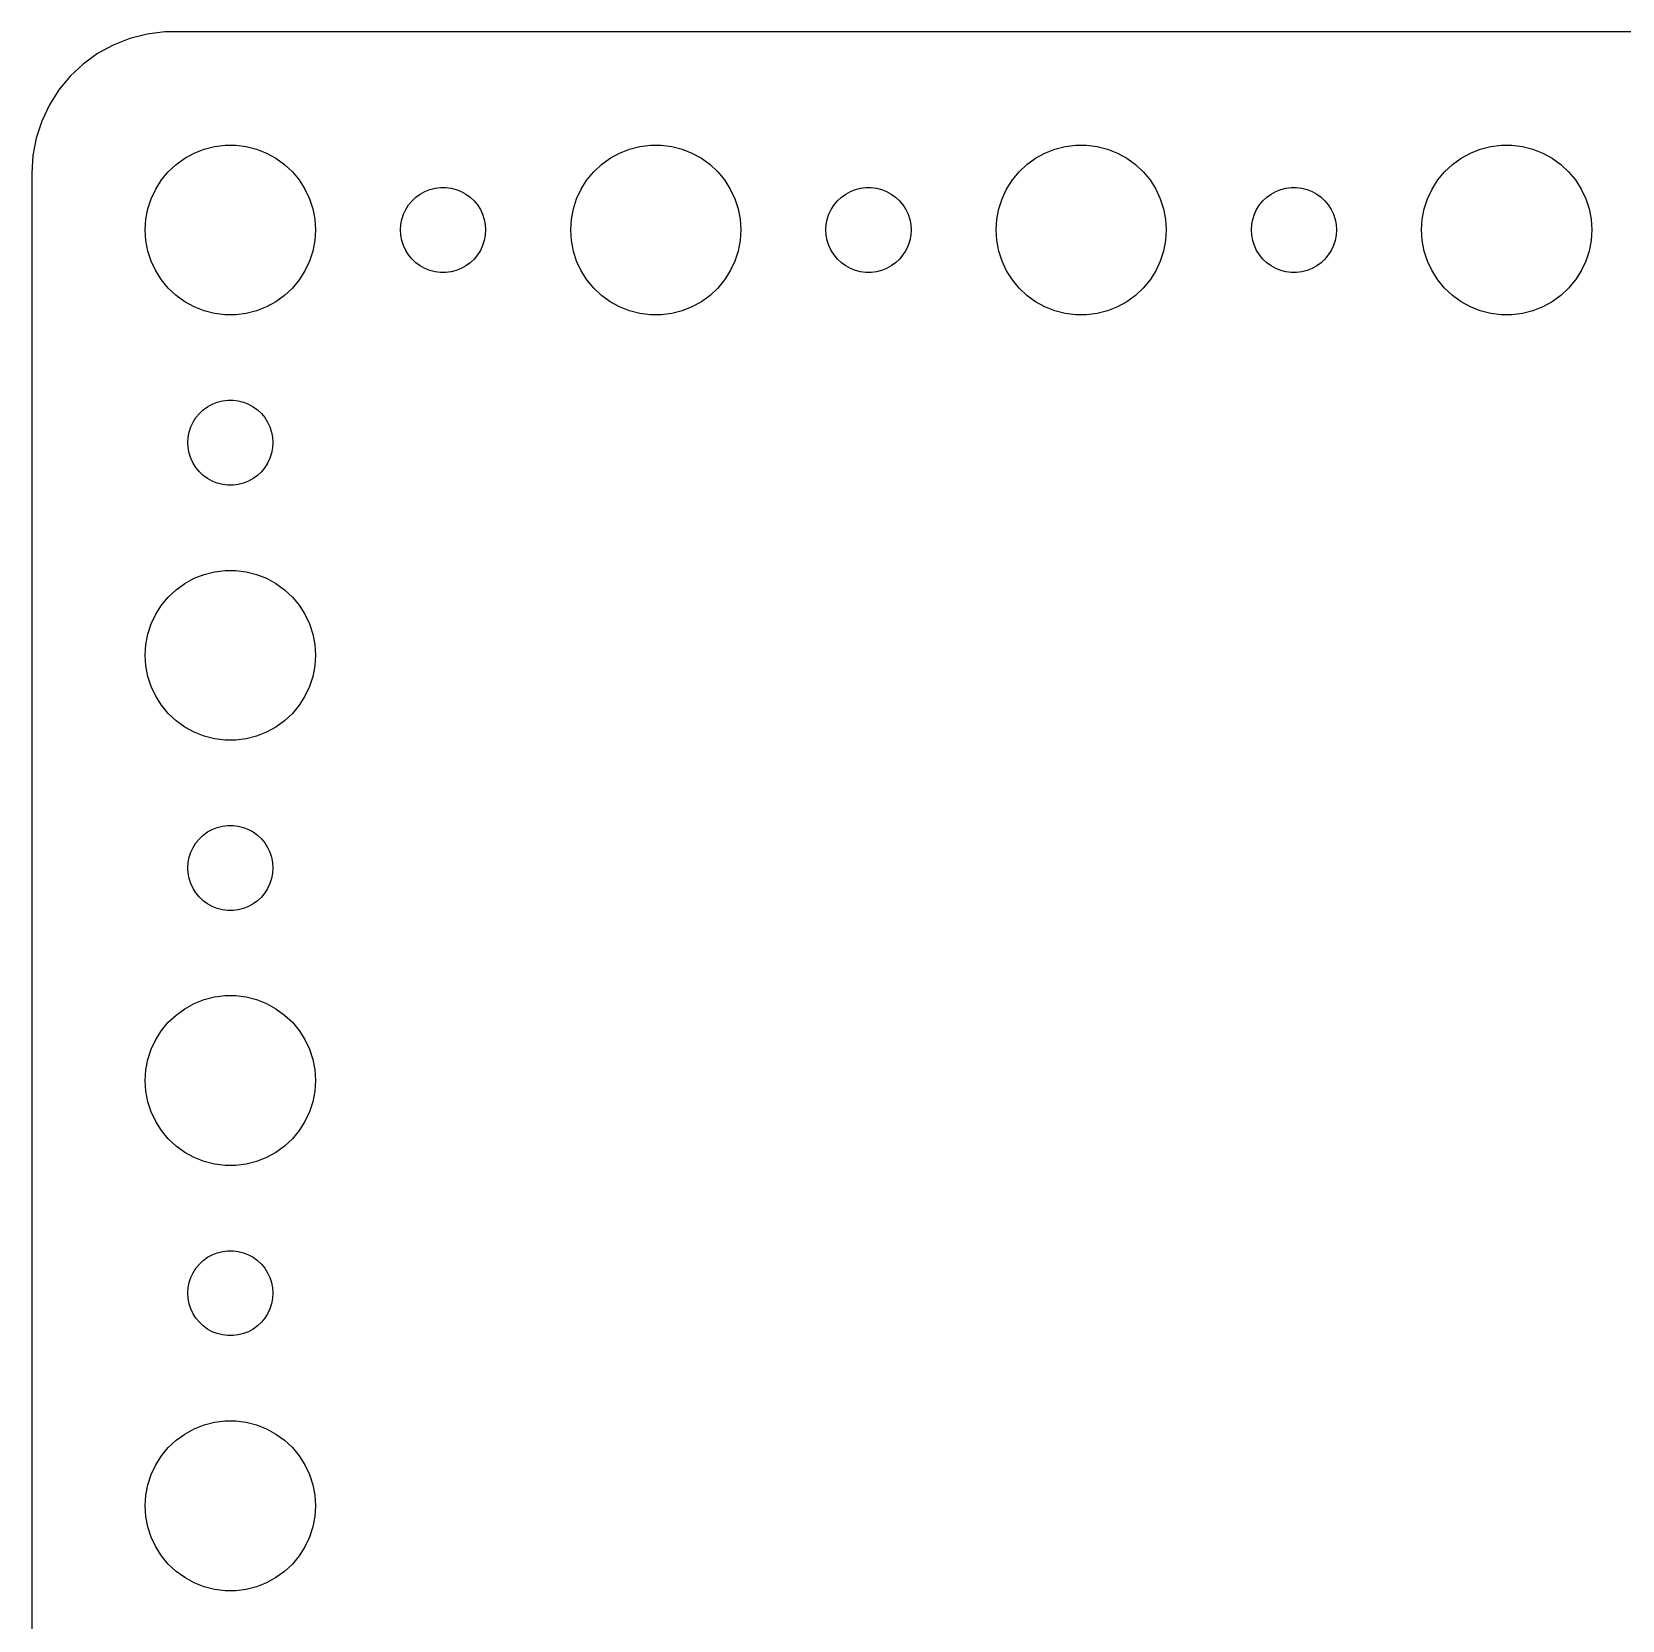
# Model space of a CAD drawing. Header units: metres. Extents: x -112 to 112, y -52 to 52.
# Drawn here: x -112 to -55.9, y -4 to 52 of the extents above; entities that cross this region are included whole.
import ezdxf

# ---------------------------------------------------------------- set-up
doc = ezdxf.new("R2010")
doc.units = ezdxf.units.M

msp = doc.modelspace()

# ---------------------------------------------------------------- linework, layer by layer
for p, q in [((-108.545, 51.7553), (-109.129, 51.5241)), ((-107.937, 51.9114), (-108.545, 51.7553)), ((-107.314, 51.9901), (-107.937, 51.9114)), ((107.314, 51.9901), (-107.314, 51.9901)), ((-109.679, 51.2216), (-110.187, 50.8526)), ((-109.129, 51.5241), (-109.679, 51.2216)), ((-110.187, 50.8526), (-110.645, 50.4227)), ((-111.045, 49.9389), (-111.382, 49.4088)), ((-110.645, 50.4227), (-111.045, 49.9389)), ((-111.382, 49.4088), (-111.649, 48.8406)), ((-111.649, 48.8406), (-111.843, 48.2434)), ((-111.843, 48.2434), (-111.961, 47.6267)), ((-106.607, 47.533), (-106.277, 47.7145)), ((-106.277, 47.7145), (-105.927, 47.8532)), ((-105.927, 47.8532), (-105.562, 47.9469)), ((-105.562, 47.9469), (-105.188, 47.9941)), ((-105.188, 47.9941), (-104.812, 47.9941)), ((-104.812, 47.9941), (-104.438, 47.9469)), ((-104.438, 47.9469), (-104.073, 47.8532)), ((-104.073, 47.8532), (-103.723, 47.7145)), ((-103.723, 47.7145), (-103.393, 47.533)), ((-91.6075, 47.533), (-91.2773, 47.7145)), ((-91.2773, 47.7145), (-90.927, 47.8532)), ((-90.927, 47.8532), (-90.5621, 47.9469)), ((-90.5621, 47.9469), (-90.1884, 47.9941)), ((-90.1884, 47.9941), (-89.8116, 47.9941)), ((-89.8116, 47.9941), (-89.4379, 47.9469)), ((-89.4379, 47.9469), (-89.073, 47.8532)), ((-89.073, 47.8532), (-88.7227, 47.7145)), ((-88.7227, 47.7145), (-88.3925, 47.533)), ((-76.6075, 47.533), (-76.2773, 47.7145)), ((-76.2773, 47.7145), (-75.927, 47.8532)), ((-75.927, 47.8532), (-75.5621, 47.9469)), ((-75.5621, 47.9469), (-75.1884, 47.9941)), ((-75.1884, 47.9941), (-74.8116, 47.9941)), ((-74.8116, 47.9941), (-74.4379, 47.9469)), ((-74.4379, 47.9469), (-74.073, 47.8532)), ((-74.073, 47.8532), (-73.7227, 47.7145)), ((-73.7227, 47.7145), (-73.3925, 47.533)), ((-61.6075, 47.533), (-61.2773, 47.7145)), ((-61.2773, 47.7145), (-60.927, 47.8532)), ((-60.927, 47.8532), (-60.5621, 47.9469)), ((-60.5621, 47.9469), (-60.1884, 47.9941)), ((-60.1884, 47.9941), (-59.8116, 47.9941)), ((-59.8116, 47.9941), (-59.4379, 47.9469)), ((-59.4379, 47.9469), (-59.0729, 47.8532)), ((-59.0729, 47.8532), (-58.7227, 47.7145)), ((-58.7227, 47.7145), (-58.3925, 47.533)), ((-111.961, 47.6267), (-112, 47)), ((-107.187, 47.0536), (-106.912, 47.3115)), ((-106.912, 47.3115), (-106.607, 47.533)), ((-103.393, 47.533), (-103.088, 47.3115)), ((-103.088, 47.3115), (-102.813, 47.0536)), ((-92.1869, 47.0536), (-91.9123, 47.3115)), ((-91.9123, 47.3115), (-91.6075, 47.533)), ((-88.3925, 47.533), (-88.0877, 47.3115)), ((-88.0877, 47.3115), (-87.8131, 47.0536)), ((-77.1869, 47.0536), (-76.9123, 47.3115)), ((-76.9123, 47.3115), (-76.6075, 47.533)), ((-73.3925, 47.533), (-73.0877, 47.3115)), ((-73.0877, 47.3115), (-72.8131, 47.0536)), ((-62.1869, 47.0536), (-61.9123, 47.3115)), ((-61.9123, 47.3115), (-61.6075, 47.533)), ((-58.3925, 47.533), (-58.0877, 47.3115)), ((-58.0877, 47.3115), (-57.8131, 47.0536)), ((-112, 47), (-112, -47)), ((-107.629, 46.4453), (-107.427, 46.7634)), ((-107.427, 46.7634), (-107.187, 47.0536)), ((-102.813, 47.0536), (-102.573, 46.7634)), ((-102.573, 46.7634), (-102.371, 46.4453)), ((-92.6289, 46.4453), (-92.427, 46.7634)), ((-92.427, 46.7634), (-92.1869, 47.0536)), ((-87.8131, 47.0536), (-87.573, 46.7634)), ((-87.573, 46.7634), (-87.3711, 46.4453)), ((-77.6289, 46.4453), (-77.427, 46.7634)), ((-77.427, 46.7634), (-77.1869, 47.0536)), ((-72.8131, 47.0536), (-72.573, 46.7634)), ((-72.573, 46.7634), (-72.3711, 46.4453)), ((-62.6289, 46.4453), (-62.427, 46.7634)), ((-62.427, 46.7634), (-62.1869, 47.0536)), ((-57.8131, 47.0536), (-57.5729, 46.7634)), ((-57.5729, 46.7634), (-57.3711, 46.4453)), ((-107.906, 45.7461), (-107.789, 46.1044)), ((-107.789, 46.1044), (-107.629, 46.4453)), ((-102.371, 46.4453), (-102.211, 46.1044)), ((-102.211, 46.1044), (-102.094, 45.7461)), ((-98.7135, 45.8817), (-98.5934, 46.0268)), ((-98.5934, 46.0268), (-98.4561, 46.1558)), ((-98.4561, 46.1558), (-98.3037, 46.2665)), ((-98.3037, 46.2665), (-98.1387, 46.3572)), ((-98.1387, 46.3572), (-97.9635, 46.4266)), ((-97.9635, 46.4266), (-97.7811, 46.4734)), ((-97.7811, 46.4734), (-97.5942, 46.497)), ((-97.5942, 46.497), (-97.4058, 46.497)), ((-97.4058, 46.497), (-97.2189, 46.4734)), ((-97.2189, 46.4734), (-97.0365, 46.4266)), ((-97.0365, 46.4266), (-96.8613, 46.3572)), ((-96.8613, 46.3572), (-96.6963, 46.2665)), ((-96.6963, 46.2665), (-96.5439, 46.1558)), ((-96.5439, 46.1558), (-96.4065, 46.0268)), ((-96.4065, 46.0268), (-96.2865, 45.8817)), ((-92.9057, 45.7461), (-92.7893, 46.1044)), ((-92.7893, 46.1044), (-92.6289, 46.4453)), ((-87.3711, 46.4453), (-87.2107, 46.1044)), ((-87.2107, 46.1044), (-87.0943, 45.7461)), ((-83.7135, 45.8817), (-83.5934, 46.0268)), ((-83.5934, 46.0268), (-83.4561, 46.1558)), ((-83.4561, 46.1558), (-83.3037, 46.2665)), ((-83.3037, 46.2665), (-83.1387, 46.3572)), ((-83.1387, 46.3572), (-82.9635, 46.4266)), ((-82.9635, 46.4266), (-82.7811, 46.4734)), ((-82.7811, 46.4734), (-82.5942, 46.497)), ((-82.5942, 46.497), (-82.4058, 46.497)), ((-82.4058, 46.497), (-82.2189, 46.4734)), ((-82.2189, 46.4734), (-82.0365, 46.4266)), ((-82.0365, 46.4266), (-81.8613, 46.3572)), ((-81.8613, 46.3572), (-81.6963, 46.2665)), ((-81.6963, 46.2665), (-81.5439, 46.1558)), ((-81.5439, 46.1558), (-81.4065, 46.0268)), ((-81.4065, 46.0268), (-81.2865, 45.8817)), ((-77.9057, 45.7461), (-77.7893, 46.1044)), ((-77.7893, 46.1044), (-77.6289, 46.4453)), ((-72.3711, 46.4453), (-72.2107, 46.1044)), ((-72.2107, 46.1044), (-72.0943, 45.7461)), ((-68.7135, 45.8817), (-68.5934, 46.0268)), ((-68.5934, 46.0268), (-68.4561, 46.1558)), ((-68.4561, 46.1558), (-68.3037, 46.2665)), ((-68.3037, 46.2665), (-68.1387, 46.3572)), ((-68.1387, 46.3572), (-67.9635, 46.4266)), ((-67.9635, 46.4266), (-67.7811, 46.4734)), ((-67.7811, 46.4734), (-67.5942, 46.497)), ((-67.5942, 46.497), (-67.4058, 46.497)), ((-67.4058, 46.497), (-67.2189, 46.4734)), ((-67.2189, 46.4734), (-67.0365, 46.4266)), ((-67.0365, 46.4266), (-66.8613, 46.3572)), ((-66.8613, 46.3572), (-66.6963, 46.2665)), ((-66.6963, 46.2665), (-66.5439, 46.1558)), ((-66.5439, 46.1558), (-66.4065, 46.0268)), ((-66.4065, 46.0268), (-66.2865, 45.8817)), ((-62.9057, 45.7461), (-62.7893, 46.1044)), ((-62.7893, 46.1044), (-62.6289, 46.4453)), ((-57.3711, 46.4453), (-57.2107, 46.1044)), ((-57.2107, 46.1044), (-57.0942, 45.7461)), ((-107.976, 45.376), (-107.906, 45.7461)), ((-102.094, 45.7461), (-102.024, 45.376)), ((-98.9529, 45.373), (-98.8947, 45.5522)), ((-98.8947, 45.5522), (-98.8145, 45.7226)), ((-98.8145, 45.7226), (-98.7135, 45.8817)), ((-96.2865, 45.8817), (-96.1855, 45.7226)), ((-96.1855, 45.7226), (-96.1053, 45.5522)), ((-96.1053, 45.5522), (-96.0471, 45.373)), ((-92.9763, 45.376), (-92.9057, 45.7461)), ((-87.0943, 45.7461), (-87.0237, 45.376)), ((-83.9529, 45.373), (-83.8947, 45.5522)), ((-83.8947, 45.5522), (-83.8145, 45.7226)), ((-83.8145, 45.7226), (-83.7135, 45.8817)), ((-81.2865, 45.8817), (-81.1855, 45.7226)), ((-81.1855, 45.7226), (-81.1053, 45.5522)), ((-81.1053, 45.5522), (-81.0471, 45.373)), ((-77.9763, 45.376), (-77.9057, 45.7461)), ((-72.0943, 45.7461), (-72.0237, 45.376)), ((-68.9529, 45.373), (-68.8947, 45.5522)), ((-68.8947, 45.5522), (-68.8145, 45.7226)), ((-68.8145, 45.7226), (-68.7135, 45.8817)), ((-66.2865, 45.8817), (-66.1855, 45.7226)), ((-66.1855, 45.7226), (-66.1053, 45.5522)), ((-66.1053, 45.5522), (-66.0471, 45.373)), ((-62.9763, 45.376), (-62.9057, 45.7461)), ((-57.0942, 45.7461), (-57.0237, 45.376)), ((-108, 45), (-107.976, 45.376)), ((-107.976, 44.624), (-108, 45)), ((-102.024, 45.376), (-102, 45)), ((-102, 45), (-102.024, 44.624)), ((-99, 45), (-98.9882, 45.188)), ((-98.9882, 44.812), (-99, 45)), ((-98.9882, 45.188), (-98.9529, 45.373)), ((-96.0471, 45.373), (-96.0118, 45.188)), ((-96.0118, 45.188), (-96, 45)), ((-96, 45), (-96.0118, 44.812)), ((-93, 45), (-92.9763, 45.376)), ((-92.9763, 44.624), (-93, 45)), ((-87.0237, 45.376), (-87, 45)), ((-87, 45), (-87.0237, 44.624)), ((-84, 45), (-83.9882, 45.188)), ((-83.9882, 44.812), (-84, 45)), ((-83.9882, 45.188), (-83.9529, 45.373)), ((-81.0471, 45.373), (-81.0118, 45.188)), ((-81.0118, 45.188), (-81, 45)), ((-81, 45), (-81.0118, 44.812)), ((-78, 45), (-77.9763, 45.376)), ((-77.9763, 44.624), (-78, 45)), ((-72.0237, 45.376), (-72, 45)), ((-72, 45), (-72.0237, 44.624)), ((-69, 45), (-68.9882, 45.188)), ((-68.9882, 44.812), (-69, 45)), ((-68.9882, 45.188), (-68.9529, 45.373)), ((-66.0471, 45.373), (-66.0118, 45.188)), ((-66.0118, 45.188), (-66, 45)), ((-66, 45), (-66.0118, 44.812)), ((-63, 45), (-62.9763, 45.376)), ((-62.9763, 44.624), (-63, 45)), ((-57.0237, 45.376), (-57, 45)), ((-57, 45), (-57.0237, 44.624)), ((-107.906, 44.2539), (-107.976, 44.624)), ((-102.024, 44.624), (-102.094, 44.2539)), ((-98.9529, 44.627), (-98.9882, 44.812)), ((-98.8947, 44.4478), (-98.9529, 44.627)), ((-98.8145, 44.2774), (-98.8947, 44.4478)), ((-96.1053, 44.4478), (-96.1855, 44.2774)), ((-96.0471, 44.627), (-96.1053, 44.4478)), ((-96.0118, 44.812), (-96.0471, 44.627)), ((-92.9057, 44.2539), (-92.9763, 44.624)), ((-87.0237, 44.624), (-87.0943, 44.2539)), ((-83.9529, 44.627), (-83.9882, 44.812)), ((-83.8947, 44.4478), (-83.9529, 44.627)), ((-83.8145, 44.2774), (-83.8947, 44.4478)), ((-81.1053, 44.4478), (-81.1855, 44.2774)), ((-81.0471, 44.627), (-81.1053, 44.4478)), ((-81.0118, 44.812), (-81.0471, 44.627)), ((-77.9057, 44.2539), (-77.9763, 44.624)), ((-72.0237, 44.624), (-72.0943, 44.2539)), ((-68.9529, 44.627), (-68.9882, 44.812)), ((-68.8947, 44.4478), (-68.9529, 44.627)), ((-68.8145, 44.2774), (-68.8947, 44.4478)), ((-66.1053, 44.4478), (-66.1855, 44.2774)), ((-66.0471, 44.627), (-66.1053, 44.4478)), ((-66.0118, 44.812), (-66.0471, 44.627)), ((-62.9057, 44.2539), (-62.9763, 44.624)), ((-57.0237, 44.624), (-57.0942, 44.2539)), ((-107.789, 43.8956), (-107.906, 44.2539)), ((-107.629, 43.5547), (-107.789, 43.8956)), ((-102.211, 43.8956), (-102.371, 43.5547)), ((-102.094, 44.2539), (-102.211, 43.8956)), ((-98.7135, 44.1183), (-98.8145, 44.2774)), ((-98.5934, 43.9732), (-98.7135, 44.1183)), ((-98.4561, 43.8442), (-98.5934, 43.9732)), ((-98.3037, 43.7335), (-98.4561, 43.8442)), ((-96.5439, 43.8442), (-96.6963, 43.7335)), ((-96.4065, 43.9732), (-96.5439, 43.8442)), ((-96.2865, 44.1183), (-96.4065, 43.9732)), ((-96.1855, 44.2774), (-96.2865, 44.1183)), ((-92.7893, 43.8956), (-92.9057, 44.2539)), ((-92.6289, 43.5547), (-92.7893, 43.8956)), ((-87.2107, 43.8956), (-87.3711, 43.5547)), ((-87.0943, 44.2539), (-87.2107, 43.8956)), ((-83.7135, 44.1183), (-83.8145, 44.2774)), ((-83.5934, 43.9732), (-83.7135, 44.1183)), ((-83.4561, 43.8442), (-83.5934, 43.9732)), ((-83.3037, 43.7335), (-83.4561, 43.8442)), ((-81.5439, 43.8442), (-81.6963, 43.7335)), ((-81.4065, 43.9732), (-81.5439, 43.8442)), ((-81.2865, 44.1183), (-81.4065, 43.9732)), ((-81.1855, 44.2774), (-81.2865, 44.1183)), ((-77.7893, 43.8956), (-77.9057, 44.2539)), ((-77.6289, 43.5547), (-77.7893, 43.8956)), ((-72.2107, 43.8956), (-72.3711, 43.5547)), ((-72.0943, 44.2539), (-72.2107, 43.8956)), ((-68.7135, 44.1183), (-68.8145, 44.2774)), ((-68.5934, 43.9732), (-68.7135, 44.1183)), ((-68.4561, 43.8442), (-68.5934, 43.9732)), ((-68.3037, 43.7335), (-68.4561, 43.8442)), ((-66.5439, 43.8442), (-66.6963, 43.7335)), ((-66.4065, 43.9732), (-66.5439, 43.8442)), ((-66.2865, 44.1183), (-66.4065, 43.9732)), ((-66.1855, 44.2774), (-66.2865, 44.1183)), ((-62.7893, 43.8956), (-62.9057, 44.2539)), ((-62.6289, 43.5547), (-62.7893, 43.8956)), ((-57.2107, 43.8956), (-57.3711, 43.5547)), ((-57.0942, 44.2539), (-57.2107, 43.8956)), ((-107.427, 43.2366), (-107.629, 43.5547)), ((-107.187, 42.9464), (-107.427, 43.2366)), ((-102.573, 43.2366), (-102.813, 42.9464)), ((-102.371, 43.5547), (-102.573, 43.2366)), ((-98.1387, 43.6428), (-98.3037, 43.7335)), ((-97.9635, 43.5734), (-98.1387, 43.6428)), ((-97.7811, 43.5266), (-97.9635, 43.5734)), ((-97.5942, 43.503), (-97.7811, 43.5266)), ((-97.4058, 43.503), (-97.5942, 43.503)), ((-97.2189, 43.5266), (-97.4058, 43.503)), ((-97.0365, 43.5734), (-97.2189, 43.5266)), ((-96.8613, 43.6428), (-97.0365, 43.5734)), ((-96.6963, 43.7335), (-96.8613, 43.6428)), ((-92.427, 43.2366), (-92.6289, 43.5547)), ((-92.1869, 42.9464), (-92.427, 43.2366)), ((-87.573, 43.2366), (-87.8131, 42.9464)), ((-87.3711, 43.5547), (-87.573, 43.2366)), ((-83.1387, 43.6428), (-83.3037, 43.7335)), ((-82.9635, 43.5734), (-83.1387, 43.6428)), ((-82.7811, 43.5266), (-82.9635, 43.5734)), ((-82.5942, 43.503), (-82.7811, 43.5266)), ((-82.4058, 43.503), (-82.5942, 43.503)), ((-82.2189, 43.5266), (-82.4058, 43.503)), ((-82.0365, 43.5734), (-82.2189, 43.5266)), ((-81.8613, 43.6428), (-82.0365, 43.5734)), ((-81.6963, 43.7335), (-81.8613, 43.6428)), ((-77.427, 43.2366), (-77.6289, 43.5547)), ((-77.1869, 42.9464), (-77.427, 43.2366)), ((-72.573, 43.2366), (-72.8131, 42.9464)), ((-72.3711, 43.5547), (-72.573, 43.2366)), ((-68.1387, 43.6428), (-68.3037, 43.7335)), ((-67.9635, 43.5734), (-68.1387, 43.6428)), ((-67.7811, 43.5266), (-67.9635, 43.5734)), ((-67.5942, 43.503), (-67.7811, 43.5266)), ((-67.4058, 43.503), (-67.5942, 43.503)), ((-67.2189, 43.5266), (-67.4058, 43.503)), ((-67.0365, 43.5734), (-67.2189, 43.5266)), ((-66.8613, 43.6428), (-67.0365, 43.5734)), ((-66.6963, 43.7335), (-66.8613, 43.6428)), ((-62.427, 43.2366), (-62.6289, 43.5547)), ((-62.1869, 42.9464), (-62.427, 43.2366)), ((-57.5729, 43.2366), (-57.8131, 42.9464)), ((-57.3711, 43.5547), (-57.5729, 43.2366)), ((-106.912, 42.6885), (-107.187, 42.9464)), ((-106.607, 42.467), (-106.912, 42.6885)), ((-103.088, 42.6885), (-103.393, 42.467)), ((-102.813, 42.9464), (-103.088, 42.6885)), ((-91.9123, 42.6885), (-92.1869, 42.9464)), ((-91.6075, 42.467), (-91.9123, 42.6885)), ((-88.0877, 42.6885), (-88.3925, 42.467)), ((-87.8131, 42.9464), (-88.0877, 42.6885)), ((-76.9123, 42.6885), (-77.1869, 42.9464)), ((-76.6075, 42.467), (-76.9123, 42.6885)), ((-73.0877, 42.6885), (-73.3925, 42.467)), ((-72.8131, 42.9464), (-73.0877, 42.6885)), ((-61.9123, 42.6885), (-62.1869, 42.9464)), ((-61.6075, 42.467), (-61.9123, 42.6885)), ((-58.0877, 42.6885), (-58.3925, 42.467)), ((-57.8131, 42.9464), (-58.0877, 42.6885)), ((-106.277, 42.2855), (-106.607, 42.467)), ((-105.927, 42.1468), (-106.277, 42.2855)), ((-105.562, 42.0531), (-105.927, 42.1468)), ((-104.073, 42.1468), (-104.438, 42.0531)), ((-103.723, 42.2855), (-104.073, 42.1468)), ((-103.393, 42.467), (-103.723, 42.2855)), ((-91.2773, 42.2855), (-91.6075, 42.467)), ((-90.927, 42.1468), (-91.2773, 42.2855)), ((-90.5621, 42.0531), (-90.927, 42.1468)), ((-89.073, 42.1468), (-89.4379, 42.0531)), ((-88.7227, 42.2855), (-89.073, 42.1468)), ((-88.3925, 42.467), (-88.7227, 42.2855)), ((-76.2773, 42.2855), (-76.6075, 42.467)), ((-75.927, 42.1468), (-76.2773, 42.2855)), ((-75.5621, 42.0531), (-75.927, 42.1468)), ((-74.073, 42.1468), (-74.4379, 42.0531)), ((-73.7227, 42.2855), (-74.073, 42.1468)), ((-73.3925, 42.467), (-73.7227, 42.2855)), ((-61.2773, 42.2855), (-61.6075, 42.467)), ((-60.927, 42.1468), (-61.2773, 42.2855)), ((-60.5621, 42.0531), (-60.927, 42.1468)), ((-59.0729, 42.1468), (-59.4379, 42.0531)), ((-58.7227, 42.2855), (-59.0729, 42.1468)), ((-58.3925, 42.467), (-58.7227, 42.2855)), ((-105.188, 42.0059), (-105.562, 42.0531)), ((-104.812, 42.0059), (-105.188, 42.0059)), ((-104.438, 42.0531), (-104.812, 42.0059)), ((-90.1884, 42.0059), (-90.5621, 42.0531)), ((-89.8116, 42.0059), (-90.1884, 42.0059)), ((-89.4379, 42.0531), (-89.8116, 42.0059)), ((-75.1884, 42.0059), (-75.5621, 42.0531)), ((-74.8116, 42.0059), (-75.1884, 42.0059)), ((-74.4379, 42.0531), (-74.8116, 42.0059)), ((-60.1884, 42.0059), (-60.5621, 42.0531)), ((-59.8116, 42.0059), (-60.1884, 42.0059)), ((-59.4379, 42.0531), (-59.8116, 42.0059)), ((-105.956, 38.6558), (-105.804, 38.7665)), ((-105.804, 38.7665), (-105.639, 38.8572)), ((-105.639, 38.8572), (-105.464, 38.9266)), ((-105.464, 38.9266), (-105.281, 38.9734)), ((-105.281, 38.9734), (-105.094, 38.997)), ((-105.094, 38.997), (-104.906, 38.997)), ((-104.906, 38.997), (-104.719, 38.9734)), ((-104.719, 38.9734), (-104.536, 38.9266)), ((-104.536, 38.9266), (-104.361, 38.8572)), ((-104.361, 38.8572), (-104.196, 38.7665)), ((-104.196, 38.7665), (-104.044, 38.6558)), ((-106.395, 38.0522), (-106.314, 38.2226)), ((-106.314, 38.2226), (-106.214, 38.3817)), ((-106.214, 38.3817), (-106.093, 38.5268)), ((-106.093, 38.5268), (-105.956, 38.6558)), ((-104.044, 38.6558), (-103.907, 38.5268)), ((-103.907, 38.5268), (-103.786, 38.3817)), ((-103.786, 38.3817), (-103.686, 38.2226)), ((-103.686, 38.2226), (-103.605, 38.0522)), ((-106.5, 37.5), (-106.488, 37.688)), ((-106.488, 37.688), (-106.453, 37.873)), ((-106.453, 37.873), (-106.395, 38.0522)), ((-103.605, 38.0522), (-103.547, 37.873)), ((-103.547, 37.873), (-103.512, 37.688)), ((-103.512, 37.688), (-103.5, 37.5)), ((-106.488, 37.312), (-106.5, 37.5)), ((-106.453, 37.127), (-106.488, 37.312)), ((-106.395, 36.9478), (-106.453, 37.127)), ((-103.547, 37.127), (-103.605, 36.9478)), ((-103.512, 37.312), (-103.547, 37.127)), ((-103.5, 37.5), (-103.512, 37.312)), ((-106.314, 36.7774), (-106.395, 36.9478)), ((-106.214, 36.6183), (-106.314, 36.7774)), ((-106.093, 36.4732), (-106.214, 36.6183)), ((-105.956, 36.3442), (-106.093, 36.4732)), ((-103.907, 36.4732), (-104.044, 36.3442)), ((-103.786, 36.6183), (-103.907, 36.4732)), ((-103.686, 36.7774), (-103.786, 36.6183)), ((-103.605, 36.9478), (-103.686, 36.7774)), ((-105.804, 36.2335), (-105.956, 36.3442)), ((-105.639, 36.1428), (-105.804, 36.2335)), ((-105.464, 36.0734), (-105.639, 36.1428)), ((-105.281, 36.0266), (-105.464, 36.0734)), ((-105.094, 36.003), (-105.281, 36.0266)), ((-104.906, 36.003), (-105.094, 36.003)), ((-104.719, 36.0266), (-104.906, 36.003)), ((-104.536, 36.0734), (-104.719, 36.0266)), ((-104.361, 36.1428), (-104.536, 36.0734)), ((-104.196, 36.2335), (-104.361, 36.1428)), ((-104.044, 36.3442), (-104.196, 36.2335)), ((-106.912, 32.3115), (-106.607, 32.533)), ((-106.607, 32.533), (-106.277, 32.7145)), ((-106.277, 32.7145), (-105.927, 32.8532)), ((-105.927, 32.8532), (-105.562, 32.9469)), ((-105.562, 32.9469), (-105.188, 32.9941)), ((-105.188, 32.9941), (-104.812, 32.9941)), ((-104.812, 32.9941), (-104.438, 32.9469)), ((-104.438, 32.9469), (-104.073, 32.8532)), ((-104.073, 32.8532), (-103.723, 32.7145)), ((-103.723, 32.7145), (-103.393, 32.533)), ((-103.393, 32.533), (-103.088, 32.3115)), ((-107.427, 31.7634), (-107.187, 32.0536)), ((-107.187, 32.0536), (-106.912, 32.3115)), ((-103.088, 32.3115), (-102.813, 32.0536)), ((-102.813, 32.0536), (-102.573, 31.7634)), ((-107.789, 31.1044), (-107.629, 31.4453)), ((-107.629, 31.4453), (-107.427, 31.7634)), ((-102.573, 31.7634), (-102.371, 31.4453)), ((-102.371, 31.4453), (-102.211, 31.1044)), ((-107.906, 30.7461), (-107.789, 31.1044)), ((-102.211, 31.1044), (-102.094, 30.7461)), ((-108, 30), (-107.976, 30.376)), ((-107.976, 30.376), (-107.906, 30.7461)), ((-102.094, 30.7461), (-102.024, 30.376)), ((-102.024, 30.376), (-102, 30)), ((-107.976, 29.624), (-108, 30)), ((-102, 30), (-102.024, 29.624)), ((-107.906, 29.2539), (-107.976, 29.624)), ((-107.789, 28.8956), (-107.906, 29.2539)), ((-102.094, 29.2539), (-102.211, 28.8956)), ((-102.024, 29.624), (-102.094, 29.2539)), ((-107.629, 28.5547), (-107.789, 28.8956)), ((-102.211, 28.8956), (-102.371, 28.5547)), ((-107.427, 28.2366), (-107.629, 28.5547)), ((-107.187, 27.9464), (-107.427, 28.2366)), ((-102.573, 28.2366), (-102.813, 27.9464)), ((-102.371, 28.5547), (-102.573, 28.2366)), ((-106.912, 27.6884), (-107.187, 27.9464)), ((-106.607, 27.467), (-106.912, 27.6884)), ((-103.088, 27.6884), (-103.393, 27.467)), ((-102.813, 27.9464), (-103.088, 27.6884)), ((-106.277, 27.2855), (-106.607, 27.467)), ((-105.927, 27.1468), (-106.277, 27.2855)), ((-105.562, 27.0531), (-105.927, 27.1468)), ((-105.188, 27.0059), (-105.562, 27.0531)), ((-104.812, 27.0059), (-105.188, 27.0059)), ((-104.438, 27.0531), (-104.812, 27.0059)), ((-104.073, 27.1468), (-104.438, 27.0531)), ((-103.723, 27.2855), (-104.073, 27.1468)), ((-103.393, 27.467), (-103.723, 27.2855)), ((-106.093, 23.5268), (-105.956, 23.6558)), ((-105.956, 23.6558), (-105.804, 23.7665)), ((-105.804, 23.7665), (-105.639, 23.8572)), ((-105.639, 23.8572), (-105.464, 23.9266)), ((-105.464, 23.9266), (-105.281, 23.9734)), ((-105.281, 23.9734), (-105.094, 23.997)), ((-105.094, 23.997), (-104.906, 23.997)), ((-104.906, 23.997), (-104.719, 23.9734)), ((-104.719, 23.9734), (-104.536, 23.9266)), ((-104.536, 23.9266), (-104.361, 23.8572)), ((-104.361, 23.8572), (-104.196, 23.7665)), ((-104.196, 23.7665), (-104.044, 23.6558)), ((-104.044, 23.6558), (-103.907, 23.5268)), ((-106.453, 22.873), (-106.395, 23.0522)), ((-106.395, 23.0522), (-106.314, 23.2226)), ((-106.314, 23.2226), (-106.214, 23.3817)), ((-106.214, 23.3817), (-106.093, 23.5268)), ((-103.907, 23.5268), (-103.786, 23.3817)), ((-103.786, 23.3817), (-103.686, 23.2226)), ((-103.686, 23.2226), (-103.605, 23.0522)), ((-103.605, 23.0522), (-103.547, 22.873)), ((-106.5, 22.5), (-106.488, 22.688)), ((-106.488, 22.312), (-106.5, 22.5)), ((-106.488, 22.688), (-106.453, 22.873)), ((-103.547, 22.873), (-103.512, 22.688)), ((-103.512, 22.688), (-103.5, 22.5)), ((-103.5, 22.5), (-103.512, 22.312)), ((-106.453, 22.127), (-106.488, 22.312)), ((-106.395, 21.9478), (-106.453, 22.127)), ((-106.314, 21.7774), (-106.395, 21.9478)), ((-103.605, 21.9478), (-103.686, 21.7774)), ((-103.547, 22.127), (-103.605, 21.9478)), ((-103.512, 22.312), (-103.547, 22.127)), ((-106.214, 21.6183), (-106.314, 21.7774)), ((-106.093, 21.4732), (-106.214, 21.6183)), ((-105.956, 21.3442), (-106.093, 21.4732)), ((-105.804, 21.2335), (-105.956, 21.3442)), ((-104.044, 21.3442), (-104.196, 21.2335)), ((-103.907, 21.4732), (-104.044, 21.3442)), ((-103.786, 21.6183), (-103.907, 21.4732)), ((-103.686, 21.7774), (-103.786, 21.6183)), ((-105.639, 21.1427), (-105.804, 21.2335)), ((-105.464, 21.0734), (-105.639, 21.1427)), ((-105.281, 21.0266), (-105.464, 21.0734)), ((-105.094, 21.003), (-105.281, 21.0266)), ((-104.906, 21.003), (-105.094, 21.003)), ((-104.719, 21.0266), (-104.906, 21.003)), ((-104.536, 21.0734), (-104.719, 21.0266)), ((-104.361, 21.1427), (-104.536, 21.0734)), ((-104.196, 21.2335), (-104.361, 21.1427)), ((-105.927, 17.8532), (-105.562, 17.9469)), ((-105.562, 17.9469), (-105.188, 17.9941)), ((-105.188, 17.9941), (-104.812, 17.9941)), ((-104.812, 17.9941), (-104.438, 17.9469)), ((-104.438, 17.9469), (-104.073, 17.8532)), ((-106.912, 17.3115), (-106.607, 17.533)), ((-106.607, 17.533), (-106.277, 17.7145)), ((-106.277, 17.7145), (-105.927, 17.8532)), ((-104.073, 17.8532), (-103.723, 17.7145)), ((-103.723, 17.7145), (-103.393, 17.533)), ((-103.393, 17.533), (-103.088, 17.3115)), ((-107.427, 16.7634), (-107.187, 17.0536)), ((-107.187, 17.0536), (-106.912, 17.3115)), ((-103.088, 17.3115), (-102.813, 17.0536)), ((-102.813, 17.0536), (-102.573, 16.7634)), ((-107.789, 16.1044), (-107.629, 16.4453)), ((-107.629, 16.4453), (-107.427, 16.7634)), ((-102.573, 16.7634), (-102.371, 16.4453)), ((-102.371, 16.4453), (-102.211, 16.1044)), ((-107.976, 15.376), (-107.906, 15.7461)), ((-107.906, 15.7461), (-107.789, 16.1044)), ((-102.211, 16.1044), (-102.094, 15.7461)), ((-102.094, 15.7461), (-102.024, 15.376)), ((-108, 15), (-107.976, 15.376)), ((-102.024, 15.376), (-102, 15)), ((-107.976, 14.624), (-108, 15)), ((-107.906, 14.2539), (-107.976, 14.624)), ((-102.024, 14.624), (-102.094, 14.2539)), ((-102, 15), (-102.024, 14.624)), ((-107.789, 13.8956), (-107.906, 14.2539)), ((-102.094, 14.2539), (-102.211, 13.8956)), ((-107.629, 13.5547), (-107.789, 13.8956)), ((-107.427, 13.2366), (-107.629, 13.5547)), ((-102.371, 13.5547), (-102.573, 13.2366)), ((-102.211, 13.8956), (-102.371, 13.5547)), ((-107.187, 12.9464), (-107.427, 13.2366)), ((-106.912, 12.6884), (-107.187, 12.9464)), ((-102.813, 12.9464), (-103.088, 12.6884)), ((-102.573, 13.2366), (-102.813, 12.9464)), ((-106.607, 12.467), (-106.912, 12.6884)), ((-106.277, 12.2855), (-106.607, 12.467)), ((-103.393, 12.467), (-103.723, 12.2855)), ((-103.088, 12.6884), (-103.393, 12.467)), ((-105.927, 12.1468), (-106.277, 12.2855)), ((-105.562, 12.0531), (-105.927, 12.1468)), ((-105.188, 12.0059), (-105.562, 12.0531)), ((-104.812, 12.0059), (-105.188, 12.0059)), ((-104.438, 12.0531), (-104.812, 12.0059)), ((-104.073, 12.1468), (-104.438, 12.0531)), ((-103.723, 12.2855), (-104.073, 12.1468)), ((-105.464, 8.92657), (-105.281, 8.97342)), ((-105.281, 8.97342), (-105.094, 8.99704)), ((-105.094, 8.99704), (-104.906, 8.99704)), ((-104.906, 8.99704), (-104.719, 8.97342)), ((-104.719, 8.97342), (-104.536, 8.92657)), ((-106.214, 8.38167), (-106.093, 8.52681)), ((-106.093, 8.52681), (-105.956, 8.65576)), ((-105.956, 8.65576), (-105.804, 8.76648)), ((-105.804, 8.76648), (-105.639, 8.85724)), ((-105.639, 8.85724), (-105.464, 8.92657)), ((-104.536, 8.92657), (-104.361, 8.85724)), ((-104.361, 8.85724), (-104.196, 8.76648)), ((-104.196, 8.76648), (-104.044, 8.65576)), ((-104.044, 8.65576), (-103.907, 8.52681)), ((-103.907, 8.52681), (-103.786, 8.38167)), ((-106.488, 7.68799), (-106.453, 7.87303)), ((-106.453, 7.87303), (-106.395, 8.05219)), ((-106.395, 8.05219), (-106.314, 8.22263)), ((-106.314, 8.22263), (-106.214, 8.38167)), ((-103.786, 8.38167), (-103.686, 8.22263)), ((-103.686, 8.22263), (-103.605, 8.05219)), ((-103.605, 8.05219), (-103.547, 7.87303)), ((-103.547, 7.87303), (-103.512, 7.68799)), ((-106.5, 7.5), (-106.488, 7.68799)), ((-106.488, 7.312), (-106.5, 7.5)), ((-106.453, 7.12695), (-106.488, 7.312)), ((-103.512, 7.312), (-103.547, 7.12695)), ((-103.512, 7.68799), (-103.5, 7.5)), ((-103.5, 7.5), (-103.512, 7.312)), ((-106.395, 6.9478), (-106.453, 7.12695)), ((-106.314, 6.77736), (-106.395, 6.9478)), ((-106.214, 6.61832), (-106.314, 6.77736)), ((-103.686, 6.77736), (-103.786, 6.61832)), ((-103.605, 6.9478), (-103.686, 6.77736)), ((-103.547, 7.12695), (-103.605, 6.9478)), ((-106.093, 6.47318), (-106.214, 6.61832)), ((-105.956, 6.34422), (-106.093, 6.47318)), ((-105.804, 6.23351), (-105.956, 6.34422)), ((-105.639, 6.14275), (-105.804, 6.23351)), ((-104.196, 6.23351), (-104.361, 6.14275)), ((-104.044, 6.34422), (-104.196, 6.23351)), ((-103.907, 6.47318), (-104.044, 6.34422)), ((-103.786, 6.61832), (-103.907, 6.47318)), ((-105.464, 6.07341), (-105.639, 6.14275)), ((-105.281, 6.02657), (-105.464, 6.07341)), ((-105.094, 6.00294), (-105.281, 6.02657)), ((-104.906, 6.00294), (-105.094, 6.00294)), ((-104.719, 6.02657), (-104.906, 6.00294)), ((-104.536, 6.07341), (-104.719, 6.02657)), ((-104.361, 6.14275), (-104.536, 6.07341)), ((-106.277, 2.71448), (-105.927, 2.85316)), ((-105.927, 2.85316), (-105.562, 2.94685)), ((-105.562, 2.94685), (-105.188, 2.99408)), ((-105.188, 2.99408), (-104.812, 2.99408)), ((-104.812, 2.99408), (-104.438, 2.94685)), ((-104.438, 2.94685), (-104.073, 2.85316)), ((-104.073, 2.85316), (-103.723, 2.71448)), ((-107.187, 2.05363), (-106.912, 2.31154)), ((-106.912, 2.31154), (-106.607, 2.53297)), ((-106.607, 2.53297), (-106.277, 2.71448)), ((-103.723, 2.71448), (-103.393, 2.53297)), ((-103.393, 2.53297), (-103.088, 2.31154)), ((-103.088, 2.31154), (-102.813, 2.05363)), ((-107.629, 1.44525), (-107.427, 1.76335)), ((-107.427, 1.76335), (-107.187, 2.05363)), ((-102.813, 2.05363), (-102.573, 1.76335)), ((-102.573, 1.76335), (-102.371, 1.44525)), ((-107.789, 1.10437), (-107.629, 1.44525)), ((-102.371, 1.44525), (-102.211, 1.10437)), ((-107.976, 0.37599), (-107.906, 0.74606)), ((-107.906, 0.74606), (-107.789, 1.10437)), ((-102.211, 1.10437), (-102.094, 0.74606)), ((-102.094, 0.74606), (-102.024, 0.37599)), ((-108, 0), (-107.976, 0.37599)), ((-107.976, -0.37599), (-108, 0)), ((-102.024, 0.37599), (-102, 0)), ((-102, 0), (-102.024, -0.37599)), ((-107.906, -0.74606), (-107.976, -0.37599)), ((-102.024, -0.37599), (-102.094, -0.74606)), ((-107.789, -1.10437), (-107.906, -0.74606)), ((-107.629, -1.44525), (-107.789, -1.10437)), ((-102.211, -1.10437), (-102.371, -1.44525)), ((-102.094, -0.74606), (-102.211, -1.10437)), ((-107.427, -1.76335), (-107.629, -1.44525)), ((-102.371, -1.44525), (-102.573, -1.76335)), ((-107.187, -2.05363), (-107.427, -1.76335)), ((-106.912, -2.31154), (-107.187, -2.05363)), ((-102.813, -2.05363), (-103.088, -2.31154)), ((-102.573, -1.76335), (-102.813, -2.05363)), ((-106.607, -2.53297), (-106.912, -2.31154)), ((-106.277, -2.71448), (-106.607, -2.53297)), ((-105.927, -2.85316), (-106.277, -2.71448)), ((-103.723, -2.71448), (-104.073, -2.85316)), ((-103.393, -2.53297), (-103.723, -2.71448)), ((-103.088, -2.31154), (-103.393, -2.53297)), ((-105.562, -2.94685), (-105.927, -2.85316)), ((-105.188, -2.99408), (-105.562, -2.94685)), ((-104.812, -2.99408), (-105.188, -2.99408)), ((-104.438, -2.94685), (-104.812, -2.99408)), ((-104.073, -2.85316), (-104.438, -2.94685))]:
    msp.add_line(p, q)

doc.saveas('drawing.dxf')
